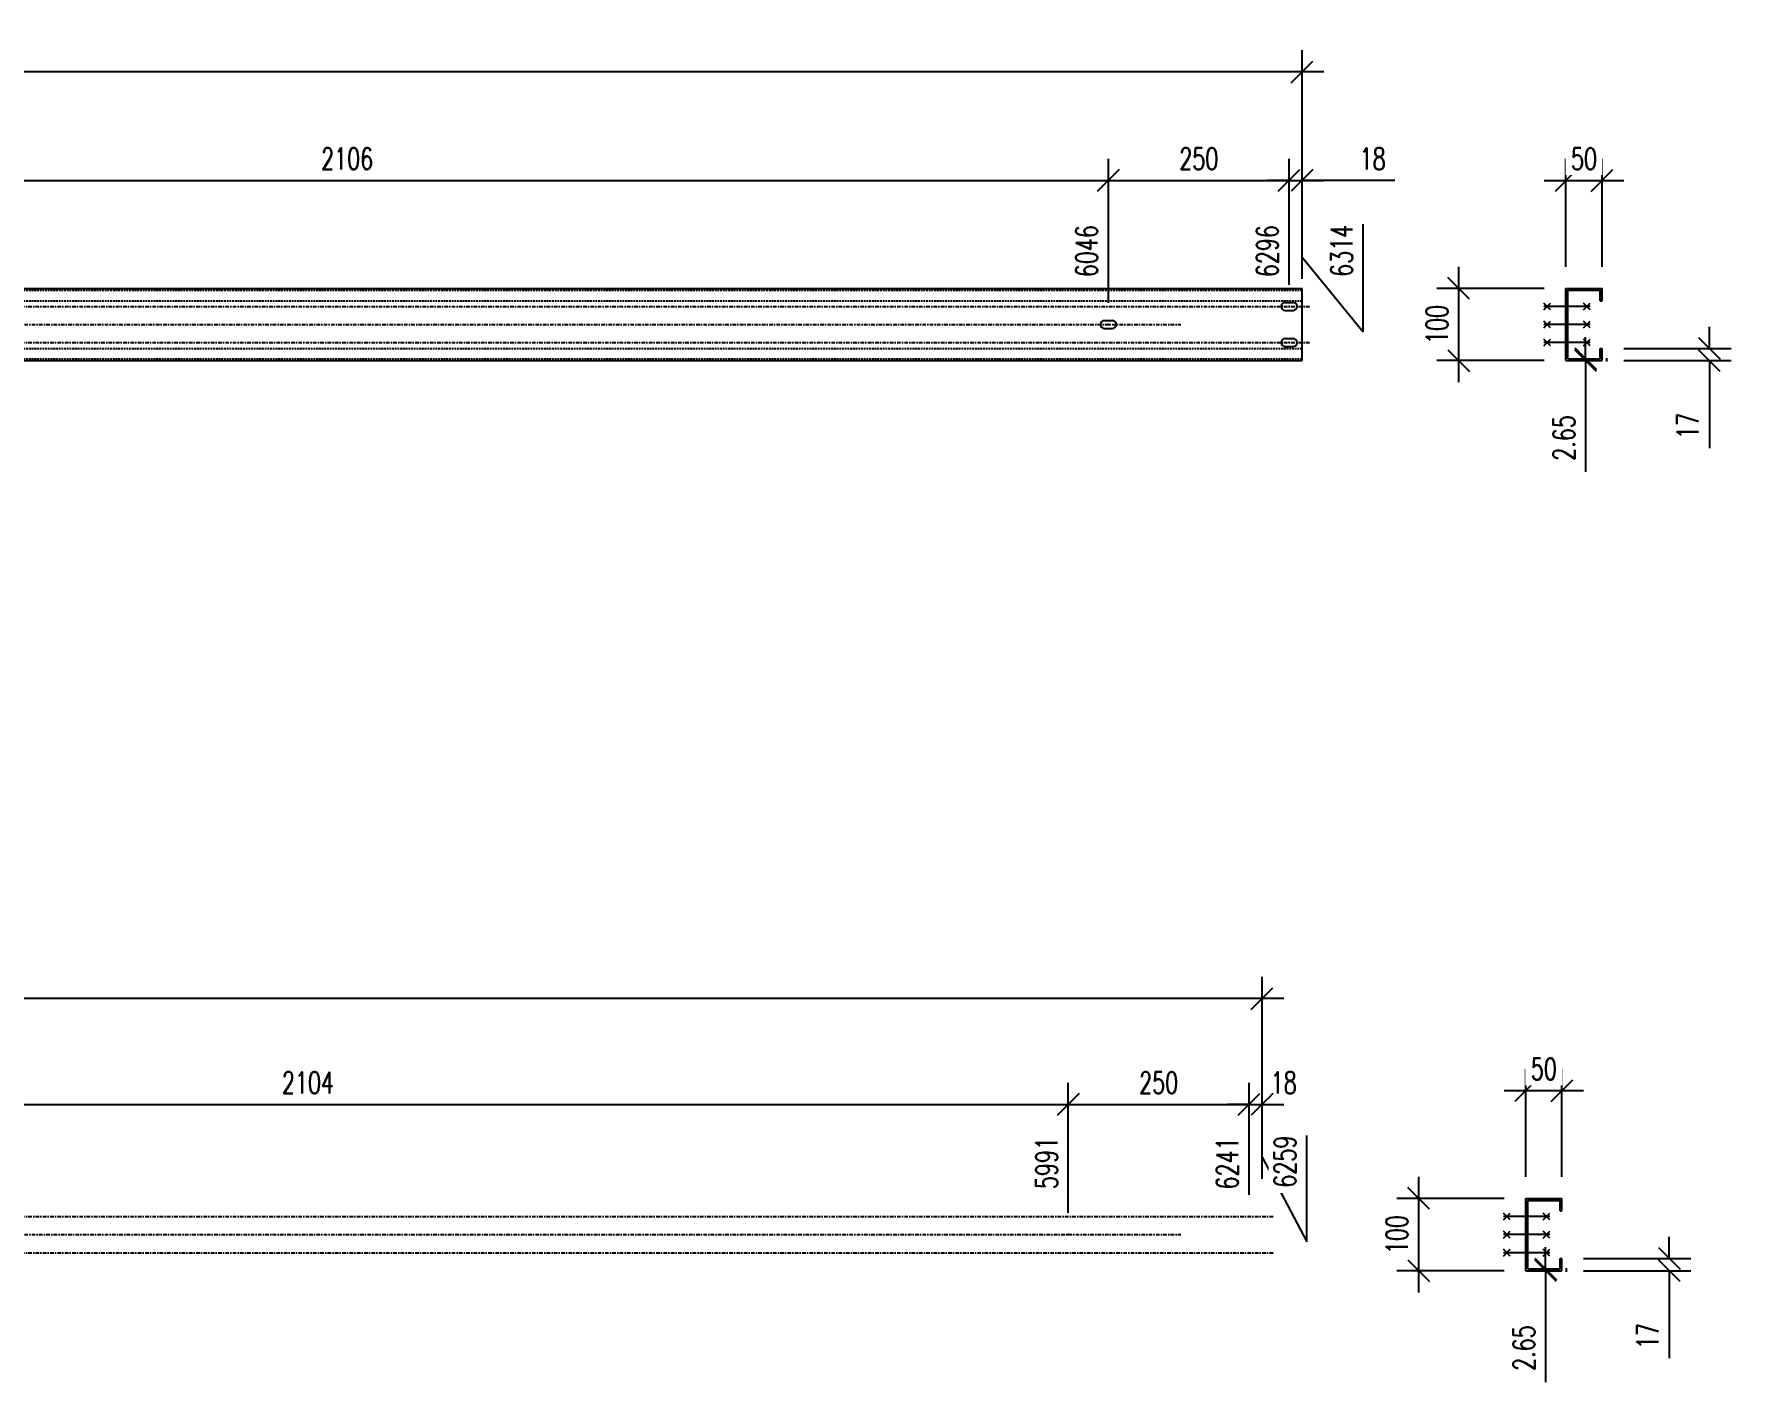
# Model space of a CAD drawing. Extents: x -19306 to -12278, y 10090 to 14699.
# Drawn here: x -14626 to -12278, y 12834 to 14699 of the extents above; entities that cross this region are included whole.
import ezdxf

# ---------------------------------------------------------------- set-up
doc = ezdxf.new("R2010")
doc.units = 0
doc.header["$LTSCALE"] = 10
doc.header["$MEASUREMENT"] = 0
doc.linetypes.add('DASHDOT', pattern=[1, 0.5, -0.25, 0, -0.25])
doc.linetypes.add('HIDDEN', pattern=[0.375, 0.25, -0.125])
doc.layers.get('0').update_dxf_attribs({"linetype": 'CONTINUOUS'})
doc.layers.get('Defpoints').update_dxf_attribs({"linetype": 'CONTINUOUS'})
for name, color, linetype in [('A', 2, 'DASHDOT'), ('COTAS', 4, 'CONTINUOUS'), ('FORIR', 4, 'CONTINUOUS'), ('G', 3, 'CONTINUOUS'), ('TR', 6, 'HIDDEN')]:
    doc.layers.add(name, color=color, linetype=linetype)
doc.styles.add('ROMANS', font='romans.shx', dxfattribs={"width": 0.7})
doc.dimstyles.new('1-15', dxfattribs={"dimscale": 15, "dimtxt": 2, "dimasz": 2, "dimexe": 2, "dimexo": 2, "dimgap": 1, "dimtad": 1, "dimdec": 0, "dimzin": 0, "dimdsep": 46, "dimtxsty": 'ROMANS', "dimblk": 'OBLIQUE', "dimcen": 0, "dimdle": 2, "dimclrd": 1, "dimclre": 1, "dimclrt": 4, "dimadec": 0, "dimazin": 0, "dimtfac": 1, "dimtdec": 0, "dimtofl": 0, "dimtmove": 0, "dimatfit": 3, "dimfxl": 1, "dimtfill": 1, "dimtolj": 1, "dimtzin": 0, "dimarcsym": 0})

# ---------------------------------------------------------------- blocks, each defined once
blk = doc.blocks.new('3D_INFOHOLE1')
blk.add_point((0, 0))
at = {"layer": 'FORIR', "flags": 1}
for tag, p in [('DIAMETER', (7.6, -4.3)), ('TYPE', (7.6, -19.3)), ('LENGTH', (7.6, -12))]:
    blk.add_attdef(tag, p, '', height=5.26, dxfattribs=at)
blk = doc.blocks.new('MS')
at = {"color": 6}
for p, q in [((-4.7, 22.8), (4.7, 32.1)), ((-4.7, 32.1), (4.7, 22.8)), ((-4.7, -22.8), (4.7, -32.1)), ((-4.7, -32.1), (4.7, -22.8))]:
    blk.add_line(p, q, dxfattribs=at)
at = {"color": 3}
blk.add_line((0, -32.1), (0, 32.1), dxfattribs=at)
at = {"flags": 1}
for tag, p, height in [('DIAM', (0, 0), 8.01), ('AVAN', (1.3, -18.2), 5.26), ('TOLE', (1.3, -9.7), 5.26), ('DIET', (1.3, -24.6), 5.26)]:
    blk.add_attdef(tag, p, '', height=height, dxfattribs=at)
blk = doc.blocks.new('3D_INFOPOS')
blk.add_point((0, 0))
at = {"layer": 'FORIR', "flags": 1}
blk.add_attdef('POS_PEZ', (7.6, -4.3), '', height=5.26, dxfattribs=at)
blk = doc.blocks.new('3D_INFOM')
blk.add_point((0, 0))
at = {"layer": 'FORIR', "flags": 1}
blk.add_attdef('MARK', (7.6, -4.3), '', height=5.26, dxfattribs=at)
blk = doc.blocks.new('_OBLIQUE')
at = {"color": 0, "linetype": 'ByBlock'}
blk.add_line((-0.5, -0.5), (0.5, 0.5), dxfattribs=at)
blk = doc.blocks.new('*D32')
at = {"layer": 'COTAS', "color": 1, "lineweight": -2, "transparency": 16777216}
for p, q in [((-15245.6, 14327), (-15245.6, 14526.4)), ((-13139.1, 14327), (-13139.1, 14526.4)), ((-15275.6, 14496.4), (-13109.1, 14496.4))]:
    blk.add_line(p, q, dxfattribs=at)
at = {"layer": 'Defpoints', "color": 0, "transparency": 16777216}
for p in [(-13139.1, 14496.4), (-15245.6, 14297), (-13139.1, 14297)]:
    blk.add_point(p, dxfattribs=at)
at = {"layer": 'COTAS', "color": 1, "lineweight": -2, "transparency": 16777216, "xscale": 30, "yscale": 30, "zscale": 30, "rotation": 180}
blk.add_blockref('_OBLIQUE', (-15245.6, 14496.4), dxfattribs=at)
at = {"layer": 'COTAS', "color": 1, "lineweight": -2, "transparency": 16777216, "xscale": 30, "yscale": 30, "zscale": 30}
blk.add_blockref('_OBLIQUE', (-13139.1, 14496.4), dxfattribs=at)
at = {"layer": 'COTAS', "color": 4, "transparency": 16777216, "insert": (-14192.3, 14526.4), "char_height": 30, "attachment_point": 5, "style": 'ROMANS', "bg_fill": 3, "box_fill_scale": 1.25, "bg_fill_color": 256, "bg_fill_true_color": 13158600, "bg_fill_transparency": 0}
blk.add_mtext('\\A1;2106', dxfattribs=at)
blk = doc.blocks.new('*D33')
at = {"layer": 'COTAS', "color": 1, "lineweight": -2, "transparency": 16777216}
for p, q in [((-13139.1, 14327), (-13139.1, 14526.4)), ((-12889.1, 14352), (-12889.1, 14526.4)), ((-13169.1, 14496.4), (-12859.1, 14496.4))]:
    blk.add_line(p, q, dxfattribs=at)
at = {"layer": 'Defpoints', "color": 0, "transparency": 16777216}
for p in [(-12889.1, 14496.4), (-12889.1, 14322), (-13139.1, 14297)]:
    blk.add_point(p, dxfattribs=at)
at = {"layer": 'COTAS', "color": 1, "lineweight": -2, "transparency": 16777216, "xscale": 30, "yscale": 30, "zscale": 30, "rotation": 180}
blk.add_blockref('_OBLIQUE', (-13139.1, 14496.4), dxfattribs=at)
at = {"layer": 'COTAS', "color": 1, "lineweight": -2, "transparency": 16777216, "xscale": 30, "yscale": 30, "zscale": 30}
blk.add_blockref('_OBLIQUE', (-12889.1, 14496.4), dxfattribs=at)
at = {"layer": 'COTAS', "color": 4, "transparency": 16777216, "insert": (-13014.1, 14526.4), "char_height": 30, "attachment_point": 5, "style": 'ROMANS', "bg_fill": 3, "box_fill_scale": 1.25, "bg_fill_color": 256, "bg_fill_true_color": 13158600, "bg_fill_transparency": 0}
blk.add_mtext('\\A1;250', dxfattribs=at)
blk = doc.blocks.new('*D34')
at = {"layer": 'COTAS', "color": 1, "lineweight": -2, "transparency": 16777216}
for p, q in [((-12889.1, 14352), (-12889.1, 14526.4)), ((-12871.1, 14377), (-12871.1, 14526.4)), ((-12889.1, 14496.4), (-12919.1, 14496.4)), ((-12889.1, 14496.4), (-12871.1, 14496.4)), ((-12871.1, 14496.4), (-12841.1, 14496.4)), ((-12743.1, 14496.4), (-12871.1, 14496.4))]:
    blk.add_line(p, q, dxfattribs=at)
at = {"layer": 'Defpoints', "color": 0, "transparency": 16777216}
for p in [(-12871.1, 14496.4), (-12871.1, 14347), (-12889.1, 14322)]:
    blk.add_point(p, dxfattribs=at)
at = {"layer": 'COTAS', "color": 1, "lineweight": -2, "transparency": 16777216, "xscale": 30, "yscale": 30, "zscale": 30}
blk.add_blockref('_OBLIQUE', (-12889.1, 14496.4), dxfattribs=at)
at = {"layer": 'COTAS', "color": 1, "lineweight": -2, "transparency": 16777216, "xscale": 30, "yscale": 30, "zscale": 30, "rotation": 180}
blk.add_blockref('_OBLIQUE', (-12871.1, 14496.4), dxfattribs=at)
at = {"layer": 'COTAS', "color": 4, "transparency": 16777216, "insert": (-12773.6, 14526.4), "char_height": 30, "attachment_point": 5, "style": 'ROMANS', "bg_fill": 3, "box_fill_scale": 1.25, "bg_fill_color": 256, "bg_fill_true_color": 13158600, "bg_fill_transparency": 0}
blk.add_mtext('\\A1;18', dxfattribs=at)
blk = doc.blocks.new('*D42')
at = {"layer": 'COTAS', "color": 1, "lineweight": -2, "transparency": 16777216}
blk.add_line((-13139.1, 14327), (-13139.1, 14435), dxfattribs=at)
at = {"layer": 'Defpoints', "color": 0, "transparency": 16777216}
for p in [(-19185.1, 14347), (-13139.1, 14297)]:
    blk.add_point(p, dxfattribs=at)
at = {"layer": 'COTAS', "color": 4, "transparency": 16777216, "insert": (-13169.1, 14398.5), "char_height": 30, "attachment_point": 5, "rotation": 90, "style": 'ROMANS', "bg_fill": 3, "box_fill_scale": 1.25, "bg_fill_color": 256, "bg_fill_true_color": 13158600, "bg_fill_transparency": 0}
blk.add_mtext('\\A1;6046', dxfattribs=at)
at = {"layer": 'Defpoints', "color": 0, "transparency": 16777216}
blk.add_point((-13139.1, 14347), dxfattribs=at)
blk = doc.blocks.new('*D43')
at = {"layer": 'COTAS', "color": 1, "lineweight": -2, "transparency": 16777216}
blk.add_line((-12889.1, 14352), (-12889.1, 14435), dxfattribs=at)
at = {"layer": 'Defpoints', "color": 0, "transparency": 16777216}
for p in [(-19185.1, 14347), (-12889.1, 14322)]:
    blk.add_point(p, dxfattribs=at)
at = {"layer": 'COTAS', "color": 4, "transparency": 16777216, "insert": (-12919.1, 14398.5), "char_height": 30, "attachment_point": 5, "rotation": 90, "style": 'ROMANS', "bg_fill": 3, "box_fill_scale": 1.25, "bg_fill_color": 256, "bg_fill_true_color": 13158600, "bg_fill_transparency": 0}
blk.add_mtext('\\A1;6296', dxfattribs=at)
at = {"layer": 'Defpoints', "color": 0, "transparency": 16777216}
blk.add_point((-12889.1, 14347), dxfattribs=at)
blk = doc.blocks.new('*D44')
at = {"layer": 'COTAS', "color": 1, "lineweight": -2, "transparency": 16777216}
for p, q in [((-12786.5, 14287), (-12786.5, 14436)), ((-12871.1, 14360), (-12871.1, 14390)), ((-12871.1, 14390), (-12786.5, 14287))]:
    blk.add_line(p, q, dxfattribs=at)
at = {"layer": 'Defpoints', "color": 0, "transparency": 16777216}
for p in [(-19185.1, 14347), (-12871.1, 14330)]:
    blk.add_point(p, dxfattribs=at)
at = {"layer": 'COTAS', "color": 4, "transparency": 16777216, "insert": (-12816.5, 14399), "char_height": 30, "attachment_point": 5, "rotation": 90, "style": 'ROMANS', "bg_fill": 3, "box_fill_scale": 1.25, "bg_fill_color": 256, "bg_fill_true_color": 13158600, "bg_fill_transparency": 0}
blk.add_mtext('\\A1;6314', dxfattribs=at)
at = {"layer": 'Defpoints', "color": 0, "transparency": 16777216}
blk.add_point((-12786.5, 14347), dxfattribs=at)
blk = doc.blocks.new('*D45')
at = {"layer": 'COTAS', "color": 1, "lineweight": -2, "transparency": 16777216}
for p, q in [((-19185.1, 14377), (-19185.1, 14676.6)), ((-12871.1, 14377), (-12871.1, 14676.6)), ((-12841.1, 14646.6), (-19215.1, 14646.6))]:
    blk.add_line(p, q, dxfattribs=at)
at = {"layer": 'Defpoints', "color": 0, "transparency": 16777216}
for p in [(-19185.1, 14646.6), (-19185.1, 14347), (-12871.1, 14347)]:
    blk.add_point(p, dxfattribs=at)
at = {"layer": 'COTAS', "color": 1, "lineweight": -2, "transparency": 16777216, "xscale": 30, "yscale": 30, "zscale": 30, "rotation": 180}
blk.add_blockref('_OBLIQUE', (-19185.1, 14646.6), dxfattribs=at)
at = {"layer": 'COTAS', "color": 1, "lineweight": -2, "transparency": 16777216, "xscale": 30, "yscale": 30, "zscale": 30}
blk.add_blockref('_OBLIQUE', (-12871.1, 14646.6), dxfattribs=at)
at = {"layer": 'COTAS', "color": 4, "transparency": 16777216, "insert": (-16028.1, 14676.6), "char_height": 30, "attachment_point": 5, "style": 'ROMANS', "bg_fill": 3, "box_fill_scale": 1.25, "bg_fill_color": 256, "bg_fill_true_color": 13158600, "bg_fill_transparency": 0}
blk.add_mtext('\\A1;6314', dxfattribs=at)
blk = doc.blocks.new('*D46')
at = {"layer": 'COTAS', "color": 1, "lineweight": -2, "transparency": 16777216}
for p, q in [((-12506.2, 14377), (-12506.2, 14526.3)), ((-12456.2, 14377), (-12456.2, 14526.3)), ((-12536.2, 14496.3), (-12426.2, 14496.3))]:
    blk.add_line(p, q, dxfattribs=at)
at = {"layer": 'Defpoints', "color": 0, "transparency": 16777216}
for p in [(-12506.2, 14347), (-12456.2, 14347)]:
    blk.add_point(p, dxfattribs=at)
at = {"layer": 'COTAS', "color": 1, "lineweight": -2, "transparency": 16777216, "xscale": 30, "yscale": 30, "zscale": 30, "rotation": 180}
blk.add_blockref('_OBLIQUE', (-12506.2, 14496.3), dxfattribs=at)
at = {"layer": 'COTAS', "color": 1, "lineweight": -2, "transparency": 16777216, "xscale": 30, "yscale": 30, "zscale": 30}
blk.add_blockref('_OBLIQUE', (-12456.2, 14496.3), dxfattribs=at)
at = {"layer": 'COTAS', "color": 4, "transparency": 16777216, "insert": (-12481.2, 14526.3), "char_height": 30, "attachment_point": 5, "style": 'ROMANS', "bg_fill": 3, "box_fill_scale": 1.25, "bg_fill_color": 256, "bg_fill_true_color": 13158600, "bg_fill_transparency": 0}
blk.add_mtext('\\A1;50', dxfattribs=at)
at = {"layer": 'Defpoints', "color": 0, "transparency": 16777216}
blk.add_point((-12456.2, 14496.3), dxfattribs=at)
blk = doc.blocks.new('*D47')
at = {"layer": 'COTAS', "color": 1, "lineweight": -2, "transparency": 16777216}
for p, q in [((-12654.6, 14377), (-12654.6, 14217)), ((-12536.2, 14347), (-12684.6, 14347)), ((-12536.2, 14247), (-12684.6, 14247))]:
    blk.add_line(p, q, dxfattribs=at)
at = {"layer": 'Defpoints', "color": 0, "transparency": 16777216}
for p in [(-12506.2, 14347), (-12654.6, 14247), (-12506.2, 14247)]:
    blk.add_point(p, dxfattribs=at)
at = {"layer": 'COTAS', "color": 1, "lineweight": -2, "transparency": 16777216, "xscale": 30, "yscale": 30, "zscale": 30}
for p, rotation in [((-12654.6, 14347), 90), ((-12654.6, 14247), 270)]:
    blk.add_blockref('_OBLIQUE', p, dxfattribs=dict(at, rotation=rotation))
at = {"layer": 'COTAS', "color": 4, "transparency": 16777216, "insert": (-12684.6, 14297), "char_height": 30, "attachment_point": 5, "rotation": 90, "style": 'ROMANS', "bg_fill": 3, "box_fill_scale": 1.25, "bg_fill_color": 256, "bg_fill_true_color": 13158600, "bg_fill_transparency": 0}
blk.add_mtext('\\A1;100', dxfattribs=at)
blk = doc.blocks.new('*D48')
at = {"layer": 'COTAS', "color": 1, "lineweight": -2, "transparency": 16777216}
for p, q in [((-12307.7, 14264), (-12307.7, 14294)), ((-12426.2, 14264), (-12277.7, 14264)), ((-12426.2, 14247), (-12277.7, 14247)), ((-12307.7, 14247), (-12307.7, 14126))]:
    blk.add_line(p, q, dxfattribs=at)
at = {"layer": 'Defpoints', "color": 0, "transparency": 16777216}
for p in [(-12456.2, 14264), (-12456.2, 14247), (-12307.7, 14247)]:
    blk.add_point(p, dxfattribs=at)
at = {"layer": 'COTAS', "color": 1, "lineweight": -2, "transparency": 16777216, "xscale": 30, "yscale": 30, "zscale": 30}
for p, rotation in [((-12307.7, 14264), 270), ((-12307.7, 14247), 90)]:
    blk.add_blockref('_OBLIQUE', p, dxfattribs=dict(at, rotation=rotation))
at = {"layer": 'COTAS', "color": 4, "transparency": 16777216, "insert": (-12337.7, 14156.5), "char_height": 30, "attachment_point": 5, "rotation": 90, "style": 'ROMANS', "bg_fill": 3, "box_fill_scale": 1.25, "bg_fill_color": 256, "bg_fill_true_color": 13158600, "bg_fill_transparency": 0}
blk.add_mtext('\\A1;17', dxfattribs=at)
blk = doc.blocks.new('*D49')
at = {"layer": 'COTAS', "color": 1, "lineweight": -2, "transparency": 16777216}
for p, q in [((-12478.9, 14249.7), (-12478.9, 14279.7)), ((-12478.9, 14247), (-12478.9, 14093)), ((-12451.2, 14249.7), (-12448.9, 14249.7)), ((-12451.2, 14247), (-12448.9, 14247))]:
    blk.add_line(p, q, dxfattribs=at)
at = {"layer": 'Defpoints', "color": 0, "transparency": 16777216}
for p in [(-12481.2, 14249.7), (-12481.2, 14247), (-12478.9, 14247)]:
    blk.add_point(p, dxfattribs=at)
at = {"layer": 'COTAS', "color": 1, "lineweight": -2, "transparency": 16777216, "xscale": 30, "yscale": 30, "zscale": 30}
for p, rotation in [((-12478.9, 14249.7), 270), ((-12478.9, 14247), 90)]:
    blk.add_blockref('_OBLIQUE', p, dxfattribs=dict(at, rotation=rotation))
at = {"layer": 'COTAS', "color": 4, "transparency": 16777216, "insert": (-12508.9, 14140), "char_height": 30, "attachment_point": 5, "rotation": 90, "style": 'ROMANS', "bg_fill": 3, "box_fill_scale": 1.25, "bg_fill_color": 256, "bg_fill_true_color": 13158600, "bg_fill_transparency": 0}
blk.add_mtext('\\A1;2.65', dxfattribs=at)
blk = doc.blocks.new('*D56')
at = {"layer": 'COTAS', "color": 1, "lineweight": -2, "transparency": 16777216}
for p, q in [((-12561.7, 13117.6), (-12561.7, 13266.9)), ((-12511.7, 13117.6), (-12511.7, 13266.9)), ((-12591.7, 13236.9), (-12481.7, 13236.9))]:
    blk.add_line(p, q, dxfattribs=at)
at = {"layer": 'Defpoints', "color": 0, "transparency": 16777216}
for p in [(-12561.7, 13087.6), (-12511.7, 13087.6)]:
    blk.add_point(p, dxfattribs=at)
at = {"layer": 'COTAS', "color": 1, "lineweight": -2, "transparency": 16777216, "xscale": 30, "yscale": 30, "zscale": 30, "rotation": 180}
blk.add_blockref('_OBLIQUE', (-12561.7, 13236.9), dxfattribs=at)
at = {"layer": 'COTAS', "color": 1, "lineweight": -2, "transparency": 16777216, "xscale": 30, "yscale": 30, "zscale": 30}
blk.add_blockref('_OBLIQUE', (-12511.7, 13236.9), dxfattribs=at)
at = {"layer": 'COTAS', "color": 4, "transparency": 16777216, "insert": (-12536.7, 13266.9), "char_height": 30, "attachment_point": 5, "style": 'ROMANS', "bg_fill": 3, "box_fill_scale": 1.25, "bg_fill_color": 256, "bg_fill_true_color": 13158600, "bg_fill_transparency": 0}
blk.add_mtext('\\A1;50', dxfattribs=at)
at = {"layer": 'Defpoints', "color": 0, "transparency": 16777216}
blk.add_point((-12511.7, 13236.9), dxfattribs=at)
blk = doc.blocks.new('*D57')
at = {"layer": 'COTAS', "color": 1, "lineweight": -2, "transparency": 16777216}
for p, q in [((-12710.1, 13117.6), (-12710.1, 12957.6)), ((-12591.7, 13087.6), (-12740.1, 13087.6)), ((-12591.7, 12987.6), (-12740.1, 12987.6))]:
    blk.add_line(p, q, dxfattribs=at)
at = {"layer": 'Defpoints', "color": 0, "transparency": 16777216}
for p in [(-12561.7, 13087.6), (-12710.1, 12987.6), (-12561.7, 12987.6)]:
    blk.add_point(p, dxfattribs=at)
at = {"layer": 'COTAS', "color": 1, "lineweight": -2, "transparency": 16777216, "xscale": 30, "yscale": 30, "zscale": 30}
for p, rotation in [((-12710.1, 13087.6), 90), ((-12710.1, 12987.6), 270)]:
    blk.add_blockref('_OBLIQUE', p, dxfattribs=dict(at, rotation=rotation))
at = {"layer": 'COTAS', "color": 4, "transparency": 16777216, "insert": (-12740.1, 13037.6), "char_height": 30, "attachment_point": 5, "rotation": 90, "style": 'ROMANS', "bg_fill": 3, "box_fill_scale": 1.25, "bg_fill_color": 256, "bg_fill_true_color": 13158600, "bg_fill_transparency": 0}
blk.add_mtext('\\A1;100', dxfattribs=at)
blk = doc.blocks.new('*D58')
at = {"layer": 'COTAS', "color": 1, "lineweight": -2, "transparency": 16777216}
for p, q in [((-12363.2, 13004.6), (-12363.2, 13034.6)), ((-12481.7, 13004.6), (-12333.2, 13004.6)), ((-12481.7, 12987.6), (-12333.2, 12987.6)), ((-12363.2, 12987.6), (-12363.2, 12866.6))]:
    blk.add_line(p, q, dxfattribs=at)
at = {"layer": 'Defpoints', "color": 0, "transparency": 16777216}
for p in [(-12511.7, 13004.6), (-12511.7, 12987.6), (-12363.2, 12987.6)]:
    blk.add_point(p, dxfattribs=at)
at = {"layer": 'COTAS', "color": 1, "lineweight": -2, "transparency": 16777216, "xscale": 30, "yscale": 30, "zscale": 30}
for p, rotation in [((-12363.2, 13004.6), 270), ((-12363.2, 12987.6), 90)]:
    blk.add_blockref('_OBLIQUE', p, dxfattribs=dict(at, rotation=rotation))
at = {"layer": 'COTAS', "color": 4, "transparency": 16777216, "insert": (-12393.2, 12897.1), "char_height": 30, "attachment_point": 5, "rotation": 90, "style": 'ROMANS', "bg_fill": 3, "box_fill_scale": 1.25, "bg_fill_color": 256, "bg_fill_true_color": 13158600, "bg_fill_transparency": 0}
blk.add_mtext('\\A1;17', dxfattribs=at)
blk = doc.blocks.new('*D55')
at = {"layer": 'COTAS', "color": 1, "lineweight": -2, "transparency": 16777216}
for p, q in [((-12534.4, 12990.2), (-12534.4, 13020.2)), ((-12534.4, 12987.6), (-12534.4, 12833.6)), ((-12506.7, 12990.2), (-12504.4, 12990.2)), ((-12506.7, 12987.6), (-12504.4, 12987.6))]:
    blk.add_line(p, q, dxfattribs=at)
at = {"layer": 'Defpoints', "color": 0, "transparency": 16777216}
for p in [(-12536.7, 12990.2), (-12536.7, 12987.6), (-12534.4, 12987.6)]:
    blk.add_point(p, dxfattribs=at)
at = {"layer": 'COTAS', "color": 1, "lineweight": -2, "transparency": 16777216, "xscale": 30, "yscale": 30, "zscale": 30}
for p, rotation in [((-12534.4, 12990.2), 270), ((-12534.4, 12987.6), 90)]:
    blk.add_blockref('_OBLIQUE', p, dxfattribs=dict(at, rotation=rotation))
at = {"layer": 'COTAS', "color": 4, "transparency": 16777216, "insert": (-12564.4, 12880.6), "char_height": 30, "attachment_point": 5, "rotation": 90, "style": 'ROMANS', "bg_fill": 3, "box_fill_scale": 1.25, "bg_fill_color": 256, "bg_fill_true_color": 13158600, "bg_fill_transparency": 0}
blk.add_mtext('\\A1;2.65', dxfattribs=at)
blk = doc.blocks.new('*D60')
at = {"layer": 'COTAS', "color": 1, "lineweight": -2, "transparency": 16777216}
for p, q in [((-19185.1, 13117.6), (-19185.1, 13394.3)), ((-12926.6, 13117.6), (-12926.6, 13394.3)), ((-12896.6, 13364.3), (-19215.1, 13364.3))]:
    blk.add_line(p, q, dxfattribs=at)
at = {"layer": 'Defpoints', "color": 0, "transparency": 16777216}
for p in [(-19185.1, 13364.3), (-19185.1, 13087.6), (-12926.6, 13087.6)]:
    blk.add_point(p, dxfattribs=at)
at = {"layer": 'COTAS', "color": 1, "lineweight": -2, "transparency": 16777216, "xscale": 30, "yscale": 30, "zscale": 30, "rotation": 180}
blk.add_blockref('_OBLIQUE', (-19185.1, 13364.3), dxfattribs=at)
at = {"layer": 'COTAS', "color": 1, "lineweight": -2, "transparency": 16777216, "xscale": 30, "yscale": 30, "zscale": 30}
blk.add_blockref('_OBLIQUE', (-12926.6, 13364.3), dxfattribs=at)
at = {"layer": 'COTAS', "color": 4, "transparency": 16777216, "insert": (-16055.8, 13394.3), "char_height": 30, "attachment_point": 5, "style": 'ROMANS', "bg_fill": 3, "box_fill_scale": 1.25, "bg_fill_color": 256, "bg_fill_true_color": 13158600, "bg_fill_transparency": 0}
blk.add_mtext('\\A1;6259', dxfattribs=at)
blk = doc.blocks.new('*D66')
at = {"layer": 'COTAS', "color": 1, "lineweight": -2, "transparency": 16777216}
for p, q in [((-15298.3, 13067.6), (-15298.3, 13247.8)), ((-13194.6, 13067.6), (-13194.6, 13247.8)), ((-15328.3, 13217.8), (-13164.6, 13217.8))]:
    blk.add_line(p, q, dxfattribs=at)
at = {"layer": 'Defpoints', "color": 0, "transparency": 16777216}
for p in [(-13194.6, 13217.8), (-15298.3, 13037.6), (-13194.6, 13037.6)]:
    blk.add_point(p, dxfattribs=at)
at = {"layer": 'COTAS', "color": 1, "lineweight": -2, "transparency": 16777216, "xscale": 30, "yscale": 30, "zscale": 30, "rotation": 180}
blk.add_blockref('_OBLIQUE', (-15298.3, 13217.8), dxfattribs=at)
at = {"layer": 'COTAS', "color": 1, "lineweight": -2, "transparency": 16777216, "xscale": 30, "yscale": 30, "zscale": 30}
blk.add_blockref('_OBLIQUE', (-13194.6, 13217.8), dxfattribs=at)
at = {"layer": 'COTAS', "color": 4, "transparency": 16777216, "insert": (-14246.5, 13247.8), "char_height": 30, "attachment_point": 5, "style": 'ROMANS', "bg_fill": 3, "box_fill_scale": 1.25, "bg_fill_color": 256, "bg_fill_true_color": 13158600, "bg_fill_transparency": 0}
blk.add_mtext('\\A1;2104', dxfattribs=at)
blk = doc.blocks.new('*D67')
at = {"layer": 'COTAS', "color": 1, "lineweight": -2, "transparency": 16777216}
for p, q in [((-13194.6, 13067.6), (-13194.6, 13247.8)), ((-12944.6, 13092.6), (-12944.6, 13247.8)), ((-13224.6, 13217.8), (-12914.6, 13217.8))]:
    blk.add_line(p, q, dxfattribs=at)
at = {"layer": 'Defpoints', "color": 0, "transparency": 16777216}
for p in [(-12944.6, 13217.8), (-12944.6, 13062.6), (-13194.6, 13037.6)]:
    blk.add_point(p, dxfattribs=at)
at = {"layer": 'COTAS', "color": 1, "lineweight": -2, "transparency": 16777216, "xscale": 30, "yscale": 30, "zscale": 30, "rotation": 180}
blk.add_blockref('_OBLIQUE', (-13194.6, 13217.8), dxfattribs=at)
at = {"layer": 'COTAS', "color": 1, "lineweight": -2, "transparency": 16777216, "xscale": 30, "yscale": 30, "zscale": 30}
blk.add_blockref('_OBLIQUE', (-12944.6, 13217.8), dxfattribs=at)
at = {"layer": 'COTAS', "color": 4, "transparency": 16777216, "insert": (-13069.6, 13247.8), "char_height": 30, "attachment_point": 5, "style": 'ROMANS', "bg_fill": 3, "box_fill_scale": 1.25, "bg_fill_color": 256, "bg_fill_true_color": 13158600, "bg_fill_transparency": 0}
blk.add_mtext('\\A1;250', dxfattribs=at)
blk = doc.blocks.new('*D68')
at = {"layer": 'COTAS', "color": 1, "lineweight": -2, "transparency": 16777216}
for p, q in [((-12944.6, 13092.6), (-12944.6, 13247.8)), ((-12926.6, 13117.6), (-12926.6, 13247.8)), ((-12944.6, 13217.8), (-12974.6, 13217.8)), ((-12926.6, 13217.8), (-12896.6, 13217.8))]:
    blk.add_line(p, q, dxfattribs=at)
at = {"layer": 'Defpoints', "color": 0, "transparency": 16777216}
for p in [(-12926.6, 13087.6), (-12944.6, 13062.6)]:
    blk.add_point(p, dxfattribs=at)
at = {"layer": 'COTAS', "color": 4, "transparency": 16777216, "insert": (-12896.6, 13247.8), "char_height": 30, "attachment_point": 5, "style": 'ROMANS', "bg_fill": 3, "box_fill_scale": 1.25, "bg_fill_color": 256, "bg_fill_true_color": 13158600, "bg_fill_transparency": 0}
blk.add_mtext('\\A1;18', dxfattribs=at)
at = {"layer": 'Defpoints', "color": 0, "transparency": 16777216}
blk.add_point((-12926.6, 13217.8), dxfattribs=at)
at = {"layer": 'COTAS', "color": 1, "lineweight": -2, "transparency": 16777216, "xscale": 30, "yscale": 30, "zscale": 30}
blk.add_blockref('_OBLIQUE', (-12944.6, 13217.8), dxfattribs=at)
at = {"layer": 'COTAS', "color": 1, "lineweight": -2, "transparency": 16777216, "xscale": 30, "yscale": 30, "zscale": 30, "rotation": 180}
blk.add_blockref('_OBLIQUE', (-12926.6, 13217.8), dxfattribs=at)
blk = doc.blocks.new('*D76')
at = {"layer": 'COTAS', "color": 1, "lineweight": -2, "transparency": 16777216}
blk.add_line((-13194.6, 13067.6), (-13194.6, 13170.6), dxfattribs=at)
at = {"layer": 'Defpoints', "color": 0, "transparency": 16777216}
for p in [(-19185.1, 13087.6), (-13194.6, 13037.6)]:
    blk.add_point(p, dxfattribs=at)
at = {"layer": 'COTAS', "color": 4, "transparency": 16777216, "insert": (-13224.6, 13136.6), "char_height": 30, "attachment_point": 5, "rotation": 90, "style": 'ROMANS', "bg_fill": 3, "box_fill_scale": 1.25, "bg_fill_color": 256, "bg_fill_true_color": 13158600, "bg_fill_transparency": 0}
blk.add_mtext('\\A1;5991', dxfattribs=at)
at = {"layer": 'Defpoints', "color": 0, "transparency": 16777216}
blk.add_point((-13194.6, 13087.6), dxfattribs=at)
blk = doc.blocks.new('*D77')
at = {"layer": 'COTAS', "color": 1, "lineweight": -2, "transparency": 16777216}
blk.add_line((-12944.6, 13092.6), (-12944.6, 13169.6), dxfattribs=at)
at = {"layer": 'Defpoints', "color": 0, "transparency": 16777216}
for p in [(-19185.1, 13087.6), (-12944.6, 13062.6)]:
    blk.add_point(p, dxfattribs=at)
at = {"layer": 'COTAS', "color": 4, "transparency": 16777216, "insert": (-12974.6, 13136.1), "char_height": 30, "attachment_point": 5, "rotation": 90, "style": 'ROMANS', "bg_fill": 3, "box_fill_scale": 1.25, "bg_fill_color": 256, "bg_fill_true_color": 13158600, "bg_fill_transparency": 0}
blk.add_mtext('\\A1;6241', dxfattribs=at)
at = {"layer": 'Defpoints', "color": 0, "transparency": 16777216}
blk.add_point((-12944.6, 13087.6), dxfattribs=at)
blk = doc.blocks.new('*D78')
at = {"layer": 'COTAS', "color": 1, "lineweight": -2, "transparency": 16777216}
for p, q in [((-12864.8, 13027.6), (-12864.8, 13174.6)), ((-12926.6, 13114.9), (-12926.6, 13144.9)), ((-12926.6, 13144.9), (-12864.8, 13027.6))]:
    blk.add_line(p, q, dxfattribs=at)
at = {"layer": 'Defpoints', "color": 0, "transparency": 16777216}
blk.add_point((-19185.1, 13087.6), dxfattribs=at)
at = {"layer": 'COTAS', "color": 4, "transparency": 16777216, "insert": (-12894.8, 13138.6), "char_height": 30, "attachment_point": 5, "rotation": 90, "style": 'ROMANS', "bg_fill": 3, "box_fill_scale": 1.25, "bg_fill_color": 256, "bg_fill_true_color": 13158600, "bg_fill_transparency": 0}
blk.add_mtext('\\A1;6259', dxfattribs=at)
at = {"layer": 'Defpoints', "color": 0, "transparency": 16777216}
for p in [(-12926.6, 13084.9), (-12864.8, 13087.6)]:
    blk.add_point(p, dxfattribs=at)

msp = doc.modelspace()

# ---------------------------------------------------------------- linework, layer by layer
at = {"layer": 'A'}
for p, q in [((-18239.128, 14272.008), (-12861.106, 14272.008)), ((-18239.128, 13062.551), (-12911.175, 13062.551)), ((-18002.078, 13037.551), (-13039.098, 13037.551)), ((-18239.128, 13012.551), (-12911.175, 13012.551))]:
    msp.add_line(p, q, dxfattribs=at)
for p in [(-12506.175, 14327.508), (-12561.675, 13068.051)]:
    msp.add_point(p, dxfattribs=at)
at = {"layer": 'G'}
for p, q in [((-19185.078, 14347.008), (-12871.078, 14347.008)), ((-12871.078, 14247.008), (-12871.078, 14347.008)), ((-12506.175, 14247.008), (-12506.175, 14347.008)), ((-12506.175, 14347.008), (-12456.175, 14347.008)), ((-12456.175, 14330.008), (-12456.175, 14347.008)), ((-12894.598, 14327.508), (-12883.598, 14327.508)), ((-12503.525, 14344.358), (-12458.825, 14344.358)), ((-12503.525, 14249.658), (-12503.525, 14344.358)), ((-12458.825, 14330.008), (-12458.825, 14344.358)), ((-12458.825, 14330.008), (-12456.175, 14330.008)), ((-13144.598, 14302.508), (-13133.598, 14302.508)), ((-12894.598, 14316.508), (-12883.598, 14316.508)), ((-13144.598, 14291.508), (-13133.598, 14291.508)), ((-12894.598, 14277.508), (-12883.598, 14277.508)), ((-12894.598, 14266.508), (-12883.598, 14266.508)), ((-12458.825, 14249.658), (-12458.825, 14264.008)), ((-12458.825, 14264.008), (-12456.175, 14264.008)), ((-12456.175, 14247.008), (-12456.175, 14264.008)), ((-19185.078, 14247.008), (-12871.078, 14247.008)), ((-12506.175, 14247.008), (-12456.175, 14247.008)), ((-12503.525, 14249.658), (-12458.825, 14249.658)), ((-12561.675, 12987.551), (-12561.675, 13087.551)), ((-12561.675, 13087.551), (-12511.675, 13087.551)), ((-12559.025, 13084.901), (-12514.325, 13084.901)), ((-12559.025, 12990.201), (-12559.025, 13084.901)), ((-12514.325, 13070.551), (-12514.325, 13084.901)), ((-12511.675, 13070.551), (-12511.675, 13087.551)), ((-12514.325, 13070.551), (-12511.675, 13070.551)), ((-12561.675, 12987.551), (-12511.675, 12987.551)), ((-12559.025, 12990.201), (-12514.325, 12990.201)), ((-12514.325, 12990.201), (-12514.325, 13004.551)), ((-12514.325, 13004.551), (-12511.675, 13004.551)), ((-12511.675, 12987.551), (-12511.675, 13004.551))]:
    msp.add_line(p, q, dxfattribs=at)
for centre, start, end in [((-12894.598, 14322.008), 90, 270), ((-12883.598, 14322.008), 270, 90), ((-13144.598, 14297.008), 90, 270), ((-13133.598, 14297.008), 270, 90), ((-12894.598, 14272.008), 90, 270), ((-12883.598, 14272.008), 270, 90)]:
    msp.add_arc(centre, 5.5, start, end, dxfattribs=at)
for p in [(-12506.175, 14327.508), (-12561.675, 13068.051)]:
    msp.add_point(p, dxfattribs=at)
at = {"layer": 'TR'}
for p, q in [((-19185.078, 14344.358), (-12871.078, 14344.358)), ((-19185.078, 14330.008), (-12871.078, 14330.008)), ((-12506.175, 14327.508), (-12503.525, 14327.508)), ((-12506.175, 14316.508), (-12503.525, 14316.508)), ((-12506.175, 14302.508), (-12503.525, 14302.508)), ((-12506.175, 14291.508), (-12503.525, 14291.508)), ((-12506.175, 14277.508), (-12503.525, 14277.508)), ((-19185.078, 14264.008), (-12871.078, 14264.008)), ((-12506.175, 14266.508), (-12503.525, 14266.508)), ((-19185.078, 14249.658), (-12871.078, 14249.658)), ((-12561.675, 13068.051), (-12559.025, 13068.051)), ((-12561.675, 13057.051), (-12559.025, 13057.051)), ((-12561.675, 13043.051), (-12559.025, 13043.051)), ((-12561.675, 13032.051), (-12559.025, 13032.051)), ((-12561.675, 13018.051), (-12559.025, 13018.051)), ((-12561.675, 13007.051), (-12559.025, 13007.051))]:
    msp.add_line(p, q, dxfattribs=at)
for p in [(-12506.175, 14327.508), (-12561.675, 13068.051)]:
    msp.add_point(p, dxfattribs=at)

# ---------------------------------------------------------------- block references
for name, p in [('3D_INFOHOLE1', (-12889.098, 14322.008)), ('3D_INFOHOLE1', (-13139.098, 14297.008)), ('3D_INFOPOS', (-12488.139, 14297.008)), ('3D_INFOM', (-12488.139, 14297.008)), ('3D_INFOHOLE1', (-12889.098, 14272.008)), ('3D_INFOHOLE1', (-12944.578, 13062.551)), ('3D_INFOHOLE1', (-13194.578, 13037.551)), ('3D_INFOPOS', (-12543.639, 13037.551)), ('3D_INFOM', (-12543.639, 13037.551)), ('3D_INFOHOLE1', (-12944.578, 13012.551))]:
    msp.add_blockref(name, p)
for p, rotation in [((-12504.85, 14322.008), 90), ((-12504.85, 14297.008), 90.00000000003932), ((-12504.85, 14272.008), 90), ((-12560.35, 13062.551), 90), ((-12560.35, 13037.551), 90.00000000003932), ((-12560.35, 13012.551), 90)]:
    msp.add_blockref('MS', p, dxfattribs=dict(rotation=rotation))

# ---------------------------------------------------------------- dimensions: what is measured, and where the dimension line sits
at = {"layer": 'COTAS'}
dim = msp.add_linear_dim(base=(-19185.077896701, 13364.335650629), p1=(-12926.577896701, 13087.550718294), p2=(-19185.077896701, 13087.550718294), dimstyle='1-15', dxfattribs=at)
dim.commit()
dim.dimension.update_dxf_attribs({"geometry": '*D60', "text_midpoint": (-16055.827896701, 13394.335650629)})

# ---------------------------------------------------------------- next in the draw order: dimensions: what is measured, and where the dimension line sits
for base, p1, p2, picture, middle in [((-13139.098, 14496.36), (-15245.578, 14297.008), (-13139.098, 14297.008), '*D32', (-14192.338, 14526.36)), ((-13194.578, 13217.767), (-15298.328, 13037.551), (-13194.578, 13037.551), '*D66', (-14246.453, 13247.767))]:
    dim = msp.add_linear_dim(base=base, p1=p1, p2=p2, dimstyle='1-15', override={"dimtmove": 1}, dxfattribs=at)
    dim.commit()
    dim.dimension.update_dxf_attribs({"geometry": picture, "text_midpoint": middle})
for base, p1, p2, picture, middle in [((-12456.175, 14496.31), (-12506.175, 14347.008), (-12456.175, 14347.008), '*D46', (-12481.175, 14496.31)), ((-12511.675, 13236.853), (-12561.675, 13087.551), (-12511.675, 13087.551), '*D56', (-12536.675, 13236.853))]:
    dim = msp.add_linear_dim(base=base, p1=p1, p2=p2, dimstyle='1-15', dxfattribs=at)
    dim.commit()
    dim.dimension.update_dxf_attribs({"geometry": picture, "text_midpoint": middle, "dimtype": 160})
for base, p1, p2, picture, middle in [((-12307.749, 14247.008), (-12456.175, 14264.008), (-12456.175, 14247.008), '*D48', (-12337.749, 14156.508)), ((-12363.249, 12987.551), (-12511.675, 13004.551), (-12511.675, 12987.551), '*D58', (-12393.249, 12897.051))]:
    dim = msp.add_linear_dim(base=base, p1=p1, p2=p2, angle=90, dimstyle='1-15', dxfattribs=at)
    dim.commit()
    dim.dimension.update_dxf_attribs({"geometry": picture, "text_midpoint": middle})

# ---------------------------------------------------------------- next in the draw order: dimensions: what is measured, and where the dimension line sits
for base, p1, p2, picture, middle in [((-12889.098, 14496.36), (-13139.098, 14297.008), (-12889.098, 14322.008), '*D33', (-13014.098, 14526.36)), ((-12944.578, 13217.767), (-13194.578, 13037.551), (-12944.578, 13062.551), '*D67', (-13069.578, 13247.767))]:
    dim = msp.add_linear_dim(base=base, p1=p1, p2=p2, dimstyle='1-15', override={"dimtmove": 1}, dxfattribs=at)
    dim.commit()
    dim.dimension.update_dxf_attribs({"geometry": picture, "text_midpoint": middle})
for base, p1, p2, picture, middle in [((-12654.648, 14247.008), (-12506.175, 14347.008), (-12506.175, 14247.008), '*D47', (-12684.648, 14297.008)), ((-12710.148, 12987.551), (-12561.675, 13087.551), (-12561.675, 12987.551), '*D57', (-12740.148, 13037.551))]:
    dim = msp.add_linear_dim(base=base, p1=p1, p2=p2, angle=90, dimstyle='1-15', dxfattribs=at)
    dim.commit()
    dim.dimension.update_dxf_attribs({"geometry": picture, "text_midpoint": middle})

# ---------------------------------------------------------------- next in the draw order: dimensions: what is measured, and where the dimension line sits
for base, p1, p2, picture, middle in [((-12871.078, 14496.36), (-12889.098, 14322.008), (-12871.078, 14347.008), '*D34', (-12773.603, 14446.36)), ((-12926.578, 13217.767), (-12944.578, 13062.551), (-12926.578, 13087.551), '*D68', (-12896.578, 13217.767))]:
    dim = msp.add_linear_dim(base=base, p1=p1, p2=p2, dimstyle='1-15', override={"dimtmove": 1}, dxfattribs=at)
    dim.commit()
    dim.dimension.update_dxf_attribs({"geometry": picture, "text_midpoint": middle, "dimtype": 160})
for feature_location, origin, picture, middle in [((-13139.098, 14297.008), (-19185.078, 14347.008), '*D42', (-13169.098, 14398.508)), ((-13194.577896701, 13037.550718294), (-19185.077896701, 13087.550718294), '*D76', (-13224.577896701, 13136.550718294))]:
    dim = msp.add_ordinate_dim(feature_location=feature_location, offset=(0, 50), dtype=1, origin=origin, dimstyle='1-15', dxfattribs=at)
    dim.commit()
    dim.dimension.update_dxf_attribs({"geometry": picture, "text_midpoint": middle})
for base, p1, p2, picture, middle in [((-12478.92, 14247.008), (-12481.175, 14249.658), (-12481.175, 14247.008), '*D49', (-12508.92, 14140.008)), ((-12534.42, 12987.551), (-12536.675, 12990.201), (-12536.675, 12987.551), '*D55', (-12564.42, 12880.551))]:
    dim = msp.add_linear_dim(base=base, p1=p1, p2=p2, angle=90, dimstyle='1-15', override={"dimdec": 2}, dxfattribs=at)
    dim.commit()
    dim.dimension.update_dxf_attribs({"geometry": picture, "text_midpoint": middle})

# ---------------------------------------------------------------- next in the draw order: dimensions: what is measured, and where the dimension line sits
for feature_location, origin, picture, middle in [((-12889.098, 14322.008), (-19185.078, 14347.008), '*D43', (-12919.098, 14398.508)), ((-12944.577896701, 13062.550718294), (-19185.077896701, 13087.550718294), '*D77', (-12974.577896701, 13136.050718294))]:
    dim = msp.add_ordinate_dim(feature_location=feature_location, offset=(0, 25), dtype=1, origin=origin, dimstyle='1-15', dxfattribs=at)
    dim.commit()
    dim.dimension.update_dxf_attribs({"geometry": picture, "text_midpoint": middle})

# ---------------------------------------------------------------- next in the draw order: dimensions: what is measured, and where the dimension line sits
for feature_location, offset, origin, picture, middle in [((-12871.078, 14330.008), (84.624, 17), (-19185.078, 14347.008), '*D44', (-12816.454, 14399.008)), ((-12926.577896701, 13084.900718301), (61.747018199, 2.649999993), (-19185.077896701, 13087.550718294), '*D78', (-12894.830878502, 13138.550718294))]:
    dim = msp.add_ordinate_dim(feature_location=feature_location, offset=offset, dtype=1, origin=origin, dimstyle='1-15', dxfattribs=at)
    dim.commit()
    dim.dimension.update_dxf_attribs({"geometry": picture, "text_midpoint": middle})

# ---------------------------------------------------------------- next in the draw order: linework, layer by layer
at = {"layer": 'A'}
for p, q in [((-18239.128, 14322.008), (-12861.106, 14322.008)), ((-18002.078, 14297.008), (-13039.098, 14297.008))]:
    msp.add_line(p, q, dxfattribs=at)

# ---------------------------------------------------------------- next in the draw order: dimensions: what is measured, and where the dimension line sits
at = {"layer": 'COTAS'}
dim = msp.add_linear_dim(base=(-19185.078, 14646.623), p1=(-12871.078, 14347.008), p2=(-19185.078, 14347.008), dimstyle='1-15', dxfattribs=at)
dim.commit()
dim.dimension.update_dxf_attribs({"geometry": '*D45', "text_midpoint": (-16028.078, 14676.623)})

doc.saveas('drawing.dxf')
